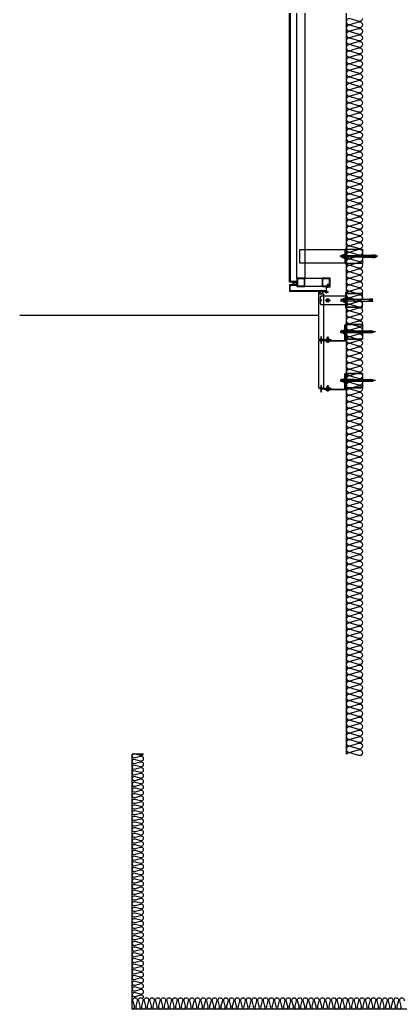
# Model space of a CAD drawing. Header units: millimetres. Extents: x -1320 to 172218, y -4077 to 50350.
# Drawn here: x 158686 to 161032, y -3820 to 2271 of the extents above; entities that cross this region are included whole.
import ezdxf

# ---------------------------------------------------------------- set-up
doc = ezdxf.new("R2010")
doc.units = ezdxf.units.MM
doc.header["$LTSCALE"] = 60
for name, pattern in [('ACAD_ISO05W100', [33, 24, -3, 0, -3, 0, -3]), ('CENTER', [50.8, 31.75, -6.35, 6.35, -6.35]), ('HIDDEN2', [1, 0.5, -0.5])]:
    doc.linetypes.add(name, pattern=pattern)
for name, color, linetype in [('0-Sheet', 7, 'Continuous'), ('4-Pipe', 4, 'Continuous'), ('[0]치수선', 3, 'Continuous'), ('A-ETC-8', 8, 'Continuous'), ('A-FIN', 6, 'Continuous'), ('A-FIN(EX)', 6, 'Continuous'), ('A-INS', 251, 'Continuous'), ('A-SITE', 3, 'ACAD_ISO05W100'), ('ANG', 8, 'Continuous'), ('cen', 1, 'Continuous'), ('EXTRUSION', 7, 'Continuous'), ('INSUL', 8, 'Continuous'), ('ISL', 251, 'Continuous'), ('S-TEEL', 4, 'Continuous'), ('SCREW', 1, 'Continuous'), ('SEALANT', 252, 'Continuous')]:
    doc.layers.add(name, color=color, linetype=linetype)

# ---------------------------------------------------------------- blocks, each defined once
blk = doc.blocks.new('A$C632c858f')
at = {"layer": 'A-ETC-8'}
blk.add_arc((-2.8, 0), 24, 341.82483, 18.17517, dxfattribs=at)
blk.add_ellipse((34, 0), major_axis=(7.59, 0), ratio=0.987937, dxfattribs=at)
blk = doc.blocks.new('A$Cae507117')
at = {"layer": 'A-ETC-8'}
for points in [[(-50, 0), (-50, -50), (0, -50), (0, 0)], [(-46.8, -3.2), (-46.8, -46.8), (-3.2, -46.8), (-3.2, -3.2)]]:
    blk.add_lwpolyline(points, close=True, dxfattribs=at)
blk = doc.blocks.new('너트 M12')
for p, q in [((-9, 0), (9, 0)), ((-9.5, -9), (-9.5, -0.5)), ((9, -9.5), (-9, -9.5)), ((0, -8.3), (0, -1.2)), ((9.5, -0.5), (9.5, -9))]:
    blk.add_line(p, q)
for centre, start, end in [((-9, -0.5), 90, 180), ((-9, -9), 180, 270), ((9, -0.5), 0, 90), ((9, -9), 270, 0)]:
    blk.add_arc(centre, 0.5, start, end)
at = {"extrusion": (0, 0, -1)}
for centre, major_axis, ratio, start_param, end_param in [((-4.8, -0.9), (-4.75, 0.31), 0.185359, -0.024388, 3.141593), ((4.8, -0.9), (4.75, 0.31), 0.185108, 3.141593, 6.30754), ((-4.8, -8.6), (4.75, 0.31), 0.187111, 0, 3.166211), ((4.8, -8.6), (-4.75, 0.31), 0.185991, 3.117121, 6.283185)]:
    blk.add_ellipse(centre, major_axis=major_axis, ratio=ratio, start_param=start_param, end_param=end_param, dxfattribs=at)
blk = doc.blocks.new('A$C5ebcaad0')
at = {"layer": 'A-ETC-8'}
for p, q in [((-449, -225), (-214, -225)), ((-439, -220.5), (-439, -229.5)), ((-437, -219), (-437.5, -219)), ((-437.5, -231), (-437, -231)), ((-426, -220.5), (-437, -219)), ((-437, -231), (-426, -229.5)), ((-431.6, -219.7), (-431.6, -221.5)), ((-431.6, -228.5), (-431.6, -230.2)), ((-431.1, -222.3), (-429.3, -223.5)), ((-431.1, -227.7), (-429.3, -226.5)), ((-415.6, -218.7), (-430.6, -218.7)), ((-430.6, -231.2), (-415.6, -231.2)), ((-421.1, -224), (-427.7, -224)), ((-421.1, -226), (-427.7, -226)), ((-426, -220.5), (-412, -220.5)), ((-426, -229.5), (-412, -229.5)), ((-420.6, -223.5), (-420.6, -223)), ((-420.6, -227), (-420.6, -226.5)), ((-416.6, -227), (-416.6, -223)), ((-415.6, -218.7), (-412.6, -218.7)), ((-415.6, -231.2), (-412.6, -231.2)), ((-412.6, -218.7), (-412.6, -231.2)), ((-412, -231), (-412, -219)), ((-409, -219), (-412, -219)), ((-412, -231), (-409, -231)), ((-409, -231), (-409, -219)), ((-355, -219), (-409, -219)), ((-409, -231), (-355, -231)), ((-355, -219), (-245.5, -219)), ((-245.5, -231), (-355, -231)), ((-234.2, -229.5), (-224, -229.5)), ((-234, -219), (-225.5, -219)), ((-234, -220.5), (-224, -220.5)), ((-234, -231), (-225.5, -231)), ((-225.5, -231), (-225.5, -219)), ((-224, -220.5), (-225.5, -219)), ((-224, -229.5), (-225.5, -231)), ((-224, -229.5), (-224, -220.5))]:
    blk.add_line(p, q, dxfattribs=at)
for points in [[(-255, -180.5), (-255, -269.5), (-355, -269.5), (-355, -180.5)], [(33.5, -185), (-251.5, -185), (-251.5, -265), (33.5, -265)], [(-251.5, -265), (-245.5, -265), (-245.5, -185), (-251.5, -185)], [(-245.5, -210), (-245.5, -240), (-243.5, -240), (-243.5, -210)]]:
    blk.add_lwpolyline(points, close=True, dxfattribs=at)
blk.add_lwpolyline([(-251.5, -177.5), (-251.5, -272.5, -0.414214), (-252.5, -273.5), (-255, -273.5), (-255, -176.5), (-252.5, -176.5, -0.414214)], format="xyb", close=True, dxfattribs=at)
for centre, radius, start, end in [((-437.5, -220.5), 1.5, 90, 180), ((-437.5, -229.5), 1.5, 180, 270), ((-430.6, -219.7), 1, 90, 180), ((-430.6, -221.5), 1, 180, 236.30993), ((-430.6, -228.5), 1, 123.69007, 180), ((-430.6, -230.2), 1, 180, 270), ((-427.7, -221), 3, 236.30993, 270), ((-427.7, -229), 3, 90, 123.69007), ((-421.1, -223.5), 0.5, 270, 0), ((-421.1, -226.5), 0.5, 0, 90), ((-418.6, -223), 2, 90, 180), ((-418.6, -227), 2, 180, 270), ((-418.6, -223), 2, 0, 90), ((-418.6, -227), 2, 270, 0)]:
    blk.add_arc(centre, radius, start, end, dxfattribs=at)
at = {"layer": 'A-ETC-8', "xscale": -1, "rotation": 90}
blk.add_blockref('너트 M12', (-243.5, -225), dxfattribs=at)
blk = doc.blocks.new('A$C878c86f0')
at = {"layer": '[0]치수선', "ltscale": 0.5}
h = blk.add_hatch(color=8, dxfattribs=at)
h.dxf.hatch_style = 1
h.paths.add_polyline_path([(-140, 0.5), (-140, -1.5), (-137.5, -1.5, 0.414214), (-136.5, -0.5), (-136.5, 40), (-138, 40), (-138, 0.5)])
at = {"layer": 'S-TEEL'}
h = blk.add_hatch(dxfattribs=at)
h.set_pattern_fill('JIS_LC_20A', color=8, scale=1.5, angle=180)
h.set_pattern_definition([(225, (13215.134, 33281.177), (21.213203, -21.213203), []), (225, (13213.634, 33281.177), (21.213203, -21.213203), [])])
h.paths.add_polyline_path([(-131.5, -10.5, -0.414214), (-136.5, -5.5), (-136.5, 89.5), (-131.5, 89.5), (-131.5, -5.5), (-6.5, -5.5), (-6.5, -10.5)])
at = {"color": 9, "linetype": 'Continuous', "lineweight": 25}
for p, q in [((-240, 91.5, 0), (-140, 91.5)), ((-240, 91.5, 0), (-240, 53, 0)), ((-240, 89.5, 0), (-140, 89.5)), ((-137.5, 95.5), (-140, 95.5)), ((-140, 95.5), (-140, 89.5)), ((-140, 93.5), (-138, 93.5)), ((-138, 93.5), (-138, 54)), ((-136.5, 94.5), (-136.5, 54)), ((-240, 60.2, 0), (-237, 60.2, 0)), ((-240, 41, 0), (-240, 2.5, 0)), ((-140, 4.5), (-240, 4.5, 0)), ((-140, 2.5), (-240, 2.5, 0)), ((-237, 53, 0), (-237, 60.2, 0)), ((-142, 54), (-136.5, 54)), ((-136.5, 40), (-142, 40)), ((-140, 4.5), (-140, -1.5)), ((-138, 0.5), (-140, 0.5)), ((-138, 0.5), (-138, 40)), ((-136.5, 40), (-136.5, -0.5)), ((-140, -1.5), (-137.5, -1.5))]:
    blk.add_line(p, q, dxfattribs=at)
at = {"color": 9, "ltscale": 0.5}
for p, q in [((-142, 89.5), (-142, 54)), ((-129.5, 61.3), (-131.5, 61.3)), ((-131.5, 61.3), (-131.5, 32.8)), ((-129.5, 32.8), (-129.5, 61.3)), ((-188.8, 53), (-131.5, 53)), ((-188.8, 53), (-187.3, 51.5)), ((-188.8, 41), (-188.8, 53)), ((-188.8, 51.5), (-131.5, 51.5)), ((-188.8, 42.5), (-131.5, 42.5)), ((-188.8, 41), (-187.3, 42.5)), ((-188.8, 41), (-131.5, 41)), ((-187.3, 42.5), (-187.3, 51.5)), ((-142, 40), (-142, 4.5)), ((-131.5, 32.8), (-129.5, 32.8)), ((-129.5, 56), (-129.5, 38)), ((-129.5, 53), (-129.5, 53)), ((-129.5, 51.5), (-129.4, 51.5)), ((-129.5, 42.5), (-129.4, 42.5)), ((-129.5, 41), (-129.5, 41)), ((-120.5, 56.5), (-129, 56.5)), ((-129, 37.5), (-120.5, 37.5)), ((-128.3, 47), (-121.2, 47)), ((-120.1, 51.5), (-106, 51.5)), ((-120.1, 42.5), (-106, 42.5)), ((-120, 38), (-120, 56)), ((-120, 53), (-107.5, 53)), ((-120, 41), (-107.5, 41)), ((-107.5, 41), (-107.5, 53)), ((-106, 51.5), (-107.5, 53)), ((-106, 42.5), (-107.5, 41)), ((-106, 42.5), (-106, 51.5))]:
    blk.add_line(p, q, dxfattribs=at)
at = {"color": 9}
for p, q in [((-302.6, 52, 0), (-302.6, 50.3, 0)), ((-302.6, 43.2, 0), (-302.6, 41.5, 0)), ((-302.6, 41.7, 0), (-297, 42.5, 0)), ((-297, 51.5, 0), (-302.5, 52.3, 0)), ((-302.1, 49.5, 0), (-300.3, 48.3, 0)), ((-302.1, 44, 0), (-300.3, 45.2, 0)), ((-286.6, 53, 0), (-301.6, 53, 0)), ((-301.6, 40.5, 0), (-286.6, 40.5, 0)), ((-292.1, 47.7, 0), (-298.7, 47.7, 0)), ((-292.1, 45.7, 0), (-298.7, 45.7, 0)), ((-297, 51.5, 0), (-283, 51.5, 0)), ((-297, 42.5, 0), (-283, 42.5, 0)), ((-291.6, 48.2, 0), (-291.6, 48.7, 0)), ((-291.6, 44.7, 0), (-291.6, 45.2, 0)), ((-289.6, 50.7, 0), (-289.6, 50.7, 0)), ((-289.6, 42.7, 0), (-289.6, 42.7, 0)), ((-287.6, 44.7, 0), (-287.6, 48.7, 0)), ((-286.6, 53, 0), (-283.6, 53, 0)), ((-286.6, 40.5, 0), (-283.6, 40.5, 0)), ((-283.6, 53, 0), (-283.6, 40.5, 0)), ((-283, 41, 0), (-283, 53, 0)), ((-280, 53, 0), (-283, 53, 0)), ((-283, 41, 0), (-280, 41, 0)), ((-280, 41, 0), (-280, 53, 0)), ((-188.8, 53), (-280, 53, 0)), ((-280, 41, 0), (-188.8, 41))]:
    blk.add_line(p, q, dxfattribs=at)
at = {"color": 9, "linetype": 'Continuous', "lineweight": 25}
for centre, start, end in [((-137.5, 94.5), 0, 90), ((-137.5, -0.5), 270, 0)]:
    blk.add_arc(centre, 1, start, end, dxfattribs=at)
at = {"color": 9}
for centre, radius, start, end in [((-301.6, 52, 0), 1, 90, 180), ((-301.6, 50.3, 0), 1, 180, 236.30993), ((-301.6, 43.2, 0), 1, 123.69007, 180), ((-301.6, 41.5, 0), 1, 180, 270), ((-298.7, 50.7, 0), 3, 236.30993, 270), ((-298.7, 42.7, 0), 3, 90, 123.69007), ((-292.1, 48.2, 0), 0.5, 270, 0), ((-292.1, 45.2, 0), 0.5, 0, 90), ((-289.6, 48.7, 0), 2, 90, 180), ((-289.6, 44.7, 0), 2, 180, 270), ((-289.6, 48.7, 0), 2, 0, 90), ((-289.6, 44.7, 0), 2, 270, 0)]:
    blk.add_arc(centre, radius, start, end, dxfattribs=at)
at = {"color": 9, "ltscale": 0.5}
for centre, start, end in [((-129, 56), 90, 180), ((-129, 38), 180, 270), ((-120.5, 56), 0, 90), ((-120.5, 38), 270, 0)]:
    blk.add_arc(centre, 0.5, start, end, dxfattribs=at)
for centre, major_axis, ratio, start_param, end_param in [((-128.6, 42.2), (0.31, 4.75), 0.187111, 0, 3.166211), ((-128.6, 51.7), (0.31, -4.75), 0.185991, 3.117121, 6.283185), ((-120.9, 51.7), (0.31, 4.75), 0.185108, 3.141593, 6.30754), ((-120.9, 42.2), (0.31, -4.75), 0.185359, -0.024388, 3.141593)]:
    blk.add_ellipse(centre, major_axis=major_axis, ratio=ratio, start_param=start_param, end_param=end_param, dxfattribs=at)
at = {"layer": '[0]치수선', "color": 8, "linetype": 'CENTER', "ltscale": 0.2}
for p, q in [((-320, 47, 0), (-101, 47)), ((-136.5, 54), (-136.5, 40))]:
    blk.add_line(p, q, dxfattribs=at)
at = {"layer": 'ANG'}
for p, q in [((-15.6, 1.5), (-35.4, 1.5)), ((-35.4, 1.5), (-35.4, -0.5)), ((-29.5, 5.5), (-30.5, 6.4)), ((-30.5, 6.4), (-28.5, 6.4)), ((-29.5, 11.4), (-28.5, 12.4)), ((-21.5, 11.4), (-29.5, 11.4)), ((-29.5, 6.4), (-29.5, 11.4)), ((-21.5, 10.4), (-29.5, 10.4)), ((-21.5, 9.4), (-29.5, 9.4)), ((-21.5, 8.4), (-29.5, 8.4)), ((-21.5, 7.4), (-29.5, 7.4)), ((-28.5, 6.4), (-29.5, 5.5)), ((-29.5, 1.5), (-29.5, 5.5)), ((-28.5, 12.4), (-22.5, 12.4)), ((-28.5, 6.4), (-22.5, 6.4)), ((-22.5, 12.4), (-21.5, 11.4)), ((-20.5, 6.4), (-22.5, 6.4)), ((-22.5, 6.4), (-21.5, 5.5)), ((-21.5, 11.4), (-21.5, 6.4)), ((-15.6, -0.5), (-15.6, 1.5)), ((-35.3, -12.5), (-35.3, -10.5)), ((-15.4, -12.5), (-35.3, -12.5)), ((-15.4, -10.5), (-15.4, -12.5))]:
    blk.add_line(p, q, dxfattribs=at)
at = {"layer": 'ANG', "extrusion": (0, 0, -1)}
for p, q in [((-32.4, 6.4), (-32.9, 5.9)), ((-32.9, 5.9), (-32.9, 2)), ((-32.9, 2), (-32.4, 1.5)), ((-30.5, 6.4), (-32.4, 6.4)), ((-21.5, 5.5), (-20.5, 6.4)), ((-21.5, 1.5), (-21.5, 5.5)), ((-20.5, 6.4), (-18.6, 6.4)), ((-18.6, 6.4), (-18.1, 5.9)), ((-18.1, 2), (-18.6, 1.5)), ((-18.1, 5.9), (-18.1, 2))]:
    blk.add_line(p, q, dxfattribs=at)
for points in [[(-13.5, -0.5), (-13.5, 17), (-16.5, 17), (-16.5, -0.5)], [(-16.5, -5.5), (-16.5, -23), (-13.5, -23), (-13.5, -5.5)]]:
    blk.add_lwpolyline(points, dxfattribs=at)
at = {"layer": 'ANG'}
blk.add_lwpolyline([(-43.5, -5.5), (21.5, -5.5), (21.5, -0.5), (-43.5, -0.5)], close=True, dxfattribs=at)
blk.add_arc((-25.3, -9.5), 8.08, 202.39111, 337.60889, dxfattribs=at)
at = {"layer": 'cen'}
blk.add_line((-25.5, 17.8), (-25.5, -21.2), dxfattribs=at)
at = {"layer": 'S-TEEL'}
blk.add_lwpolyline([(-131.5, -10.5), (-6.5, -10.5), (-6.5, -5.5), (-131.5, -5.5), (-131.5, 89.5), (-136.5, 89.5), (-136.5, -5.5, 0.414214)], format="xyb", close=True, dxfattribs=at)
blk = doc.blocks.new('A$C141843b3')
at = {"color": 9}
for p, q in [((-302.6, -46.2), (-302.6, -44.5)), ((-302.6, -44.7), (-297, -45.5)), ((-302.6, -55), (-302.6, -53.3)), ((-297, -54.5), (-302.5, -55.3)), ((-302.1, -47), (-300.3, -48.2)), ((-302.1, -52.5), (-300.3, -51.3)), ((-301.6, -43.5), (-286.6, -43.5)), ((-286.6, -56), (-301.6, -56)), ((-292.1, -48.8), (-298.7, -48.8)), ((-292.1, -50.8), (-298.7, -50.8)), ((-297, -45.5), (-283, -45.5)), ((-297, -54.5), (-283, -54.5)), ((-291.6, -47.8), (-291.6, -48.3)), ((-291.6, -51.2), (-291.6, -51.8)), ((-289.6, -45.8), (-289.6, -45.8)), ((-289.6, -53.8), (-289.6, -53.8)), ((-287.6, -47.8), (-287.6, -51.8)), ((-286.6, -43.5), (-283.6, -43.5)), ((-286.6, -56), (-283.6, -56)), ((-283.6, -56), (-283.6, -43.5)), ((-283, -44), (-283, -56)), ((-283, -44), (-280, -44)), ((-280, -56), (-283, -56)), ((-280, -44), (-280, -56)), ((-280, -44), (-188.8, -44, 0)), ((-188.8, -56, 0), (-280, -56))]:
    blk.add_line(p, q, dxfattribs=at)
at = {"color": 9, "linetype": 'Continuous', "lineweight": 25}
for p, q in [((-140, -5.5, 0), (-240, -5.5)), ((-240, -44), (-240, -5.5)), ((-140, -7.5, 0), (-240, -7.5)), ((-240, -94.5), (-240, -56)), ((-237, -56), (-237, -63.2)), ((-136.5, -43, 0), (-142, -43, 0)), ((-142, -57, 0), (-136.5, -57, 0)), ((-140, -1.5, 0), (-137.5, -1.5, 0)), ((-140, -7.5, 0), (-140, -1.5, 0)), ((-138, -3.5, 0), (-140, -3.5, 0)), ((-138, -3.5, 0), (-138, -43, 0)), ((-138, -96.5, 0), (-138, -57, 0)), ((-136.5, -43, 0), (-136.5, -2.5, 0)), ((-136.5, -97.5, 0), (-136.5, -57, 0)), ((-240, -63.2), (-237, -63.2)), ((-240, -92.5), (-140, -92.5, 0)), ((-240, -94.5), (-140, -94.5, 0)), ((-140, -98.5, 0), (-140, -92.5, 0)), ((-140, -96.5, 0), (-138, -96.5, 0)), ((-137.5, -98.5, 0), (-140, -98.5, 0))]:
    blk.add_line(p, q, dxfattribs=at)
at = {"color": 9, "ltscale": 0.5}
for p, q in [((-188.8, -44, 0), (-131.5, -44, 0)), ((-188.8, -44, 0), (-187.3, -45.5, 0)), ((-188.8, -44, 0), (-188.8, -56, 0)), ((-188.8, -45.5, 0), (-131.5, -45.5, 0)), ((-188.8, -54.5, 0), (-131.5, -54.5, 0)), ((-188.8, -56, 0), (-187.3, -54.5, 0)), ((-188.8, -56, 0), (-131.5, -56, 0)), ((-187.3, -45.5, 0), (-187.3, -54.5, 0)), ((-142, -43, 0), (-142, -7.5, 0)), ((-142, -92.5, 0), (-142, -57, 0)), ((-131.5, -64.3, 0), (-131.5, -35.8, 0)), ((-131.5, -35.8, 0), (-129.5, -35.8, 0)), ((-129.5, -35.8, 0), (-129.5, -64.3, 0)), ((-129.5, -59, 0), (-129.5, -41, 0)), ((-129.5, -44, 0), (-129.5, -44, 0)), ((-129.5, -45.5, 0), (-129.4, -45.5, 0)), ((-129.5, -54.5, 0), (-129.4, -54.5, 0)), ((-129.5, -56, 0), (-129.5, -56, 0)), ((-129, -40.5, 0), (-120.5, -40.5, 0)), ((-120.5, -59.5, 0), (-129, -59.5, 0)), ((-128.3, -50, 0), (-121.2, -50, 0)), ((-120.1, -45.5, 0), (-106, -45.5, 0)), ((-120.1, -54.5, 0), (-106, -54.5, 0)), ((-120, -41, 0), (-120, -59, 0)), ((-120, -44, 0), (-107.5, -44, 0)), ((-120, -56, 0), (-107.5, -56, 0)), ((-107.5, -44, 0), (-107.5, -56, 0)), ((-106, -45.5, 0), (-107.5, -44, 0)), ((-106, -54.5, 0), (-107.5, -56, 0)), ((-106, -45.5, 0), (-106, -54.5, 0)), ((-129.5, -64.3, 0), (-131.5, -64.3, 0))]:
    blk.add_line(p, q, dxfattribs=at)
at = {"color": 9}
for centre, radius, start, end in [((-301.6, -44.5), 1, 90, 180), ((-301.6, -46.2), 1, 180, 236.30993), ((-301.6, -53.3), 1, 123.69007, 180), ((-301.6, -55), 1, 180, 270), ((-298.7, -45.8), 3, 236.30993, 270), ((-298.7, -53.8), 3, 90, 123.69007), ((-292.1, -48.3), 0.5, 270, 0), ((-292.1, -51.2), 0.5, 0, 90), ((-289.6, -47.8), 2, 90, 180), ((-289.6, -51.8), 2, 180, 270), ((-289.6, -47.8), 2, 0, 90), ((-289.6, -51.8), 2, 270, 0)]:
    blk.add_arc(centre, radius, start, end, dxfattribs=at)
at = {"color": 9, "linetype": 'Continuous', "lineweight": 25}
for centre, start, end in [((-137.5, -2.5, 0), 0, 90), ((-137.5, -97.5, 0), 270, 0)]:
    blk.add_arc(centre, 1, start, end, dxfattribs=at)
at = {"color": 9, "ltscale": 0.5}
for centre, start, end in [((-129, -41, 0), 90, 180), ((-129, -59, 0), 180, 270), ((-120.5, -41, 0), 0, 90), ((-120.5, -59, 0), 270, 0)]:
    blk.add_arc(centre, 0.5, start, end, dxfattribs=at)
at = {"color": 9, "ltscale": 0.5, "extrusion": (0, 0, -1)}
for centre, major_axis, ratio, start_param, end_param in [((-128.6, -45.2, 0), (0.31, -4.75), 0.187111, 0, 3.166211), ((-128.6, -54.7, 0), (0.31, 4.75), 0.185991, 3.117121, 6.283185), ((-120.9, -45.2, 0), (0.31, 4.75), 0.185359, -0.024388, 3.141593), ((-120.9, -54.7, 0), (0.31, -4.75), 0.185108, 3.141593, 6.30754)]:
    blk.add_ellipse(centre, major_axis=major_axis, ratio=ratio, start_param=start_param, end_param=end_param, dxfattribs=at)
at = {"layer": 'ANG'}
for p, q in [((-29.3, -43.5, 0), (-33, -50, 0)), ((-33, -50, 0), (-29.3, -56.5, 0)), ((-21.7, -43.5, 0), (-29.3, -43.5, 0)), ((-29.3, -56.5, 0), (-21.7, -56.5, 0)), ((-18, -50, 0), (-21.7, -43.5, 0)), ((-21.7, -56.5, 0), (-18, -50, 0))]:
    blk.add_line(p, q, dxfattribs=at)
at = {"layer": 'ANG', "elevation": 0}
blk.add_lwpolyline([(-142.5, -25), (16.5, -25), (21.5, -30), (21.5, -70), (16.5, -75), (-142.5, -75), (-142.5, -25)], dxfattribs=at)
for points in [[(-142.5, -25), (-142.5, -75), (-137.5, -75), (-137.5, -25)], [(-25.5, -50), (-25.5, -50), (-25.5, -50), (-25.5, -50), (-25.5, -50), (-25.5, -50)]]:
    blk.add_lwpolyline(points, close=True, dxfattribs=at)
at = {"layer": 'ANG'}
for centre, radius in [((-25.5, -50, 0), 10), ((-25.5, -50, 0), 7.5), ((-25.5, -50, 0), 4), ((14, -50, 0), 2)]:
    blk.add_circle(centre, radius, dxfattribs=at)
for centre, start, end in [((-34.9, -50, 0), 86.44675, 273.55325), ((-16.1, -50, 0), 266.44675, 93.55325)]:
    blk.add_arc(centre, 4, start, end, dxfattribs=at)
blk = doc.blocks.new('PH-4-16')
at = {"layer": 'SCREW'}
for p, q in [((-1.5, 0), (-1.5, -1)), ((1.5, 0), (1.5, -1.6)), ((0.1, -0.9), (-2, -1.2)), ((-2, -1.2), (-1.5, -1)), ((0.1, -1), (-2, -1.3)), ((-2, -1.3), (-1.5, -1.5)), ((2, -1.8), (-2, -2.4)), ((-2, -2.4), (-1.5, -2.2)), ((-2, -2.5), (-1.5, -2.7)), ((2, -3), (-2, -3.7)), ((-2, -3.6), (-1.5, -3.5)), ((-2, -3.8), (-1.5, -4)), ((2, -4.3), (-2, -4.9)), ((-2, -4.9), (-1.5, -4.7)), ((-2, -5), (-1.5, -5.2)), ((2, -5.5), (-2, -6.2)), ((-2, -6.1), (-1.5, -5.9)), ((-2, -6.2), (-1.5, -6.4)), ((2, -6.7), (-2, -7.4)), ((-2, -7.4), (-1.5, -7.2)), ((-2, -7.5), (-1.5, -7.7)), ((2, -8), (-2, -8.6)), ((-2, -8.6), (-1.5, -8.4)), ((-2, -8.7), (-1.5, -8.9)), ((2, -9.2), (-2, -9.9)), ((-2, -9.9), (-1.5, -9.7)), ((-2, -10), (-1.5, -10.2)), ((2, -10.5), (-2, -11.1)), ((-2, -11.1), (-1.5, -10.9)), ((-2, -11.2), (-1.5, -11.4)), ((2, -1.9), (-2, -2.5)), ((2, -3.1), (-2, -3.8)), ((2, -4.4), (-2, -5)), ((2, -5.6), (-2, -6.3)), ((2, -6.9), (-2, -7.5)), ((2, -8.1), (-2, -8.7)), ((2, -9.3), (-2, -10)), ((2, -10.6), (-2, -11.2)), ((0.1, -0.9), (-1.5, -1)), ((0.1, -1), (-1.5, -1.5)), ((-1.5, -1.5), (-1.5, -2.2)), ((1.5, -1.6), (-1.5, -2.2)), ((1.5, -2.1), (-1.5, -2.7)), ((-1.5, -2.7), (-1.5, -3.5)), ((1.5, -2.8), (-1.5, -3.5)), ((1.5, -3.3), (-1.5, -4)), ((1.5, -4.1), (-1.5, -4.7)), ((1.5, -4.6), (-1.5, -5.2)), ((-1.5, -5.2), (-1.5, -5.9)), ((1.5, -5.3), (-1.5, -5.9)), ((1.5, -5.8), (-1.5, -6.4)), ((-1.5, -6.4), (-1.5, -7.2)), ((1.5, -6.5), (-1.5, -7.2)), ((1.5, -7.1), (-1.5, -7.7)), ((-1.5, -7.7), (-1.5, -8.4)), ((1.5, -7.8), (-1.5, -8.4)), ((1.5, -8.3), (-1.5, -8.9)), ((-1.5, -8.9), (-1.5, -9.7)), ((1.5, -9), (-1.5, -9.7)), ((1.5, -9.5), (-1.5, -10.2)), ((-1.5, -10.2), (-1.5, -10.9)), ((1.5, -10.3), (-1.5, -10.9)), ((1.5, -10.8), (-1.5, -11.4)), ((-1.5, -11.4), (-1.5, -14.5)), ((-1.5, -14.5), (-1.1, -14.5)), ((0, -16), (-1.5, -14.5)), ((-1.1, -12.6), (-1.1, -14.5)), ((-1.1, -14.5), (0, -16)), ((0, -16), (1.5, -14.5)), ((1.5, -14.5), (0.4, -12.2)), ((1.5, -1.6), (2, -1.8)), ((2, -1.9), (1.5, -2.1)), ((1.5, -2.1), (1.5, -2.8)), ((2, -3), (1.5, -2.8)), ((2, -3.1), (1.5, -3.3)), ((1.5, -3.3), (1.5, -4.1)), ((2, -4.3), (1.5, -4.1)), ((2, -4.4), (1.5, -4.6)), ((1.5, -4.6), (1.5, -5.3)), ((2, -5.5), (1.5, -5.3)), ((2, -5.6), (1.5, -5.8)), ((1.5, -5.8), (1.5, -6.5)), ((2, -6.7), (1.5, -6.5)), ((2, -6.9), (1.5, -7.1)), ((1.5, -7.1), (1.5, -7.8)), ((2, -8), (1.5, -7.8)), ((2, -8.1), (1.5, -8.3)), ((1.5, -8.3), (1.5, -9)), ((2, -9.2), (1.5, -9)), ((2, -9.3), (1.5, -9.5)), ((1.5, -9.5), (1.5, -10.3)), ((2, -10.5), (1.5, -10.3)), ((2, -10.6), (1.5, -10.8)), ((1.5, -10.8), (1.5, -14.5))]:
    blk.add_line(p, q, dxfattribs=at)
at = {"layer": 'SCREW', "color": 1, "linetype": 'CENTER'}
blk.add_line((0, 4), (0, -17.7), dxfattribs=at)
at = {"layer": 'SCREW', "linetype": 'HIDDEN2'}
blk.add_line((-1.5, -4), (-1.5, -4.7), dxfattribs=at)
at = {"layer": 'SCREW'}
blk.add_lwpolyline([(3.5, 1), (3.5, 0), (-3.5, 0), (-3.5, 1, -0.336479), (-2.5, 2.2, -0.138717), (2.5, 2.2, -0.336479)], format="xyb", close=True, dxfattribs=at)
blk.add_lwpolyline([(-2.5, 2.2), (-2.3, 2), (-2.1, 1.9), (-1.8, 1.9), (-1.5, 2), (-1.3, 2), (-1, 2.1), (-0.8, 2.1), (-0.7, 2.1), (-0.6, 2.1), (-0.5, 2), (-0.5, 1.8), (-0.5, 1.6), (-0.5, 1.4), (-0.5, 1.2), (-0.5, 1), (-0.5, 0.8), (-0.4, 0.7), (-0.3, 0.6), (-0.1, 0.6), (0, 0.5), (0.1, 0.6), (0.3, 0.6), (0.4, 0.7), (0.5, 0.8), (0.5, 1), (0.5, 1.2), (0.5, 1.4), (0.5, 1.6), (0.5, 1.8), (0.5, 2), (0.6, 2.1), (0.7, 2.1), (0.8, 2.1), (1, 2.1), (1.3, 2), (1.5, 2), (1.8, 1.9), (2.1, 1.9), (2.3, 2), (2.5, 2.2)], dxfattribs=at)
for centre, radius, start, end in [((-1.9, -1.2), 0.0931, 139.86612, 209.92465), ((-1.9, -2.5), 0.0931, 139.86612, 209.92465), ((-1.9, -3.7), 0.0931, 139.86612, 209.92465), ((-1.9, -4.9), 0.0931, 139.86612, 209.92465), ((-1.9, -6.2), 0.0931, 139.86612, 209.92465), ((-1.9, -7.4), 0.0931, 139.86612, 209.92465), ((-1.9, -8.7), 0.0931, 139.86612, 209.92465), ((-1.9, -9.9), 0.0931, 139.86612, 209.92465), ((-1.9, -11.2), 0.0931, 139.86612, 209.92465), ((-0.3, -12.6), 0.815, 27.36497, 180), ((0, -0.9), 0.0605, 310.72712, 69.31493), ((1.9, -1.8), 0.0931, 319.86612, 29.92465), ((1.9, -3.1), 0.0931, 319.86612, 29.92465), ((1.9, -4.3), 0.0931, 319.86612, 29.92465), ((1.9, -5.6), 0.0931, 319.86612, 29.92465), ((1.9, -6.8), 0.0931, 319.86612, 29.92465), ((1.9, -8), 0.0931, 319.86612, 29.92465), ((1.9, -9.3), 0.0931, 319.86612, 29.92465), ((1.9, -10.5), 0.0931, 319.86612, 29.92465)]:
    blk.add_arc(centre, radius, start, end, dxfattribs=at)

msp = doc.modelspace()

# ---------------------------------------------------------------- linework, layer by layer
at = {"layer": '0-Sheet', "elevation": 0}
msp.add_lwpolyline([(160572, 603), (160353, 603), (160353, 637), (160395, 637), (160395, 647), (160392, 647), (160392, 647), (160392, 640), (160350, 640), (160350, 600), (160572, 600)], dxfattribs=at)
msp.add_lwpolyline([(160572, 603, -0.414214), (160575, 600), (160575, 591), (160572, 591), (160572, 600)], format="xyb", dxfattribs=at)
at = {"layer": '4-Pipe', "elevation": 0}
msp.add_lwpolyline([(160575, 630), (160575, 590), (160578, 590), (160578, 627), (160600, 627), (160600, 630)], close=True, dxfattribs=at)
at = {"layer": 'A-ETC-8'}
for p, q in [((160395, 680), (160395, 47070, 0)), ((160445, 47070, 0), (160445, 680)), ((160445, 680), (160550, 680)), ((160550, 630), (160445, 630))]:
    msp.add_line(p, q, dxfattribs=at)
at = {"layer": 'A-ETC-8', "elevation": 0}
msp.add_lwpolyline([(160358, 659), (160393, 659), (160393, 648), (160395, 648), (160395, 661), (160359.7, 661, 0.226541), (160356, 664.7), (160356, 679.4), (160354, 679.4), (160354, 663, -0.414214)], format="xyb", close=True, dxfattribs=at)
at = {"layer": 'A-FIN', "elevation": 0}
msp.add_lwpolyline([(160391, 659), (160391, 655), (160350, 655), (160350, 3392.5), (160391, 3392.5), (160391, 3388.5), (160354, 3388.5), (160354, 659), (160391, 659)], close=True, dxfattribs=at)
at = {"layer": 'A-FIN(EX)', "elevation": 0}
for points in [[(160560, 585), (160560, 303), (160530, 303), (160530, 585)], [(160560, 297), (160560, 3), (160530, 3), (160530, 297)]]:
    msp.add_lwpolyline(points, close=True, dxfattribs=at)
at = {"layer": 'A-INS'}
msp.add_line((168070.2, -3820), (159380.2, -3820), dxfattribs=at)
at = {"layer": 'A-SITE', "linetype": 'Continuous'}
msp.add_line((160530, 450), (158686.4, 450), dxfattribs=at)
at = {"layer": 'INSUL'}
for p, q in [((160700, 47000), (160700, -2250)), ((159450, -2250), (159380, -2250)), ((159380.2, -3820), (159380.2, -2250))]:
    msp.add_line(p, q, dxfattribs=at)
at = {"layer": 'ISL', "elevation": 0}
for points in [[(160800, 2280, -0.509267), (160775.8, 2262.3), (160724.2, 2277.6, 1.372593), (160724.2, 2242.3), (160775.8, 2257.6, -0.509267), (160800, 2240, -0.509267), (160775.8, 2222.3), (160724.2, 2237.6, 1.372593), (160724.2, 2202.3), (160775.8, 2217.6, -0.509267), (160800, 2200, -0.509267), (160775.8, 2182.3), (160724.2, 2197.6, 1.372593), (160724.2, 2162.3), (160775.8, 2177.6, -0.509267), (160800, 2160, -0.509267), (160775.8, 2142.3), (160724.2, 2157.6, 1.372593), (160724.2, 2122.3), (160775.8, 2137.6, -0.509267), (160800, 2120, -0.509267), (160775.8, 2102.3), (160724.2, 2117.6, 1.372593), (160724.2, 2082.3), (160775.8, 2097.6, -0.509267), (160800, 2080, -0.509267), (160775.8, 2062.3), (160724.2, 2077.6, 1.372593), (160724.2, 2042.3), (160775.8, 2057.6, -0.509267), (160800, 2040, -0.509267), (160775.8, 2022.3), (160724.2, 2037.6, 1.372593), (160724.2, 2002.3), (160775.8, 2017.6, -0.509267), (160800, 2000, -0.509267), (160775.8, 1982.3), (160724.2, 1997.6, 1.372593), (160724.2, 1962.3), (160775.8, 1977.6, -0.509267), (160800, 1960, -0.509267), (160775.8, 1942.3), (160724.2, 1957.6, 1.372593), (160724.2, 1922.3), (160775.8, 1937.6, -0.509267), (160800, 1920, -0.509267), (160775.8, 1902.3), (160724.2, 1917.6, 1.372593), (160724.2, 1882.3), (160775.8, 1897.6, -0.509267), (160800, 1880, -0.509267), (160775.8, 1862.3), (160724.2, 1877.6, 1.372593), (160724.2, 1842.3), (160775.8, 1857.6, -0.509267), (160800, 1840, -0.509267), (160775.8, 1822.3), (160724.2, 1837.6, 1.372593), (160724.2, 1802.3), (160775.8, 1817.6, -0.509267), (160800, 1800, -0.509267), (160775.8, 1782.3), (160724.2, 1797.6, 1.372593), (160724.2, 1762.3), (160775.8, 1777.6, -0.509267), (160800, 1760, -0.509267), (160775.8, 1742.3), (160724.2, 1757.6, 1.372593), (160724.2, 1722.3), (160775.8, 1737.6, -0.509267), (160800, 1720, -0.509267), (160775.8, 1702.3), (160724.2, 1717.6, 1.372593), (160724.2, 1682.3), (160775.8, 1697.6, -0.509267), (160800, 1680, -0.509267), (160775.8, 1662.3), (160724.2, 1677.6, 1.372593), (160724.2, 1642.3), (160775.8, 1657.6, -0.509267), (160800, 1640, -0.509267), (160775.8, 1622.3), (160724.2, 1637.6, 1.372593), (160724.2, 1602.3), (160775.8, 1617.6, -0.509267), (160800, 1600, -0.509267), (160775.8, 1582.3), (160724.2, 1597.6, 1.372593), (160724.2, 1562.3), (160775.8, 1577.6, -0.509267), (160800, 1560, -0.509267), (160775.8, 1542.3), (160724.2, 1557.6, 1.372593), (160724.2, 1522.3), (160775.8, 1537.6, -0.509267), (160800, 1520, -0.509267), (160775.8, 1502.3), (160724.2, 1517.6, 1.372593), (160724.2, 1482.3), (160775.8, 1497.6, -0.509267), (160800, 1480, -0.509267), (160775.8, 1462.3), (160724.2, 1477.6, 1.372593), (160724.2, 1442.3), (160775.8, 1457.6, -0.509267), (160800, 1440, -0.509267), (160775.8, 1422.3), (160724.2, 1437.6, 1.372593), (160724.2, 1402.3), (160775.8, 1417.6, -0.509267), (160800, 1400, -0.509267), (160775.8, 1382.3), (160724.2, 1397.6, 1.372593), (160724.2, 1362.3), (160775.8, 1377.6, -0.509267), (160800, 1360, -0.509267), (160775.8, 1342.3), (160724.2, 1357.6, 1.372593), (160724.2, 1322.3), (160775.8, 1337.6, -0.509267), (160800, 1320, -0.509267), (160775.8, 1302.3), (160724.2, 1317.6, 1.372593), (160724.2, 1282.3), (160775.8, 1297.6, -0.509267), (160800, 1280, -0.509267), (160775.8, 1262.3), (160724.2, 1277.6, 1.372593), (160724.2, 1242.3), (160775.8, 1257.6, -0.509267), (160800, 1240, -0.509267), (160775.8, 1222.3), (160724.2, 1237.6, 1.372593), (160724.2, 1202.3), (160775.8, 1217.6, -0.509267), (160800, 1200, -0.509267), (160775.8, 1182.3), (160724.2, 1197.6, 1.372593), (160724.2, 1162.3), (160775.8, 1177.6, -0.509267), (160800, 1160, -0.509267), (160775.8, 1142.3), (160724.2, 1157.6, 1.372593), (160724.2, 1122.3), (160775.8, 1137.6, -0.509267), (160800, 1120, -0.509267), (160775.8, 1102.3), (160724.2, 1117.6, 1.372593), (160724.2, 1082.3), (160775.8, 1097.6, -0.509267), (160800, 1080, -0.509267), (160775.8, 1062.3), (160724.2, 1077.6, 1.372593), (160724.2, 1042.3), (160775.8, 1057.6, -0.509267), (160800, 1040, -0.509267), (160775.8, 1022.3), (160724.2, 1037.6, 1.372593), (160724.2, 1002.3), (160775.8, 1017.6, -0.509267), (160800, 1000, -0.509267), (160775.8, 982.3), (160724.2, 997.6, 1.372593), (160724.2, 962.3), (160775.8, 977.6, -0.509267), (160800, 960, -0.509267), (160775.8, 942.3), (160724.2, 957.6, 1.372593), (160724.2, 922.3), (160775.8, 937.6, -0.509267), (160800, 920, -0.509267), (160775.8, 902.3), (160724.2, 917.6, 1.372593), (160724.2, 882.3), (160775.8, 897.6, -0.509267), (160800, 880, -0.509267), (160775.8, 862.3), (160724.2, 877.6, 1.372593), (160724.2, 842.3), (160775.8, 857.6, -0.509267), (160800, 840, -0.509267), (160775.8, 822.3), (160724.2, 837.6, 1.372593), (160724.2, 802.3), (160775.8, 817.6, -0.509267), (160800, 800, -0.509267), (160775.8, 782.3), (160724.2, 797.6, 1.372593), (160724.2, 762.3), (160775.8, 777.6, -0.509267), (160800, 760, -0.509267), (160775.8, 742.3), (160724.2, 757.6, 1.372593), (160724.2, 722.3), (160775.8, 737.6, -0.509267), (160800, 720, -0.509267), (160775.8, 702.3), (160724.2, 717.6, 1.372593), (160724.2, 682.3), (160775.8, 697.6, -0.509267), (160800, 680, -0.509267), (160775.8, 662.3), (160724.2, 677.6, 1.372593), (160724.2, 642.3), (160775.8, 657.6, -0.509267), (160800, 640, -0.509267), (160775.8, 622.3), (160724.2, 637.6, 1.372593), (160724.2, 602.3), (160775.8, 617.6, -0.509267), (160800, 600, -0.509267), (160775.8, 582.3), (160724.2, 597.6, 1.372593), (160724.2, 562.3), (160775.8, 577.6, -0.509267), (160800, 560, -0.509267), (160775.8, 542.3), (160724.2, 557.6, 1.372593), (160724.2, 522.3), (160775.8, 537.6, -0.509267), (160800, 520, -0.509267), (160775.8, 502.3), (160724.2, 517.6, 1.372593), (160724.2, 482.3), (160775.8, 497.6, -0.509267), (160800, 480, -0.509267), (160775.8, 462.3), (160724.2, 477.6, 1.372593), (160724.2, 442.3), (160775.8, 457.6, -0.509267), (160800, 440, -0.509267), (160775.8, 422.3), (160724.2, 437.6, 1.372593), (160724.2, 402.3), (160775.8, 417.6, -0.509267), (160800, 400, -0.509267), (160775.8, 382.3), (160724.2, 397.6, 1.372593), (160724.2, 362.3), (160775.8, 377.6, -0.509267), (160800, 360, -0.509267), (160775.8, 342.3), (160724.2, 357.6, 1.372593), (160724.2, 322.3), (160775.8, 337.6, -0.509267), (160800, 320, -0.509267), (160775.8, 302.3), (160724.2, 317.6, 1.372593), (160724.2, 282.3), (160775.8, 297.6, -0.509267), (160800, 280, -0.509267), (160775.8, 262.3), (160724.2, 277.6, 1.372593), (160724.2, 242.3), (160775.8, 257.6, -0.509267), (160800, 240, -0.509267), (160775.8, 222.3), (160724.2, 237.6, 1.372593), (160724.2, 202.3), (160775.8, 217.6, -0.509267), (160800, 200, -0.509267), (160775.8, 182.3), (160724.2, 197.6, 1.372593), (160724.2, 162.3), (160775.8, 177.6, -0.509267), (160800, 160, -0.509267), (160775.8, 142.3), (160724.2, 157.6, 1.372593), (160724.2, 122.3), (160775.8, 137.6, -0.509267), (160800, 120, -0.509267), (160775.8, 102.3), (160724.2, 117.6, 1.372593), (160724.2, 82.3), (160775.8, 97.6, -0.509267), (160800, 80, -0.509267), (160775.8, 62.3), (160724.2, 77.6, 1.372593), (160724.2, 42.3), (160775.8, 57.6, -0.509267), (160800, 40, -0.509267), (160775.8, 22.3), (160724.2, 37.6, 1.372593), (160724.2, 2.3), (160775.8, 17.6, -0.509267), (160800, 0, -0.509267), (160775.8, -17.7), (160724.2, -2.4, 1.372593), (160724.2, -37.7), (160775.8, -22.4, -0.509267), (160800, -40, -0.509267), (160775.8, -57.7), (160724.2, -42.4, 1.372593), (160724.2, -77.7), (160775.8, -62.4, -0.509267), (160800, -80, -0.509267), (160775.8, -97.7), (160724.2, -82.4, 1.372593), (160724.2, -117.7), (160775.8, -102.4, -0.509267), (160800, -120, -0.509267), (160775.8, -137.7), (160724.2, -122.4, 1.372593), (160724.2, -157.7), (160775.8, -142.4, -0.509267), (160800, -160, -0.509267), (160775.8, -177.7), (160724.2, -162.4, 1.372593), (160724.2, -197.7), (160775.8, -182.4, -0.509267), (160800, -200, -0.509267), (160775.8, -217.7), (160724.2, -202.4, 1.372593), (160724.2, -237.7), (160775.8, -222.4, -0.509267), (160800, -240, -0.509267), (160775.8, -257.7), (160724.2, -242.4, 1.372593), (160724.2, -277.7), (160775.8, -262.4, -0.509267), (160800, -280, -0.509267), (160775.8, -297.7), (160724.2, -282.4, 1.372593), (160724.2, -317.7), (160775.8, -302.4, -0.509267), (160800, -320, -0.509267), (160775.8, -337.7), (160724.2, -322.4, 1.372593), (160724.2, -357.7), (160775.8, -342.4, -0.509267), (160800, -360, -0.509267), (160775.8, -377.7), (160724.2, -362.4, 1.372593), (160724.2, -397.7), (160775.8, -382.4, -0.509267), (160800, -400, -0.509267), (160775.8, -417.7), (160724.2, -402.4, 1.372593), (160724.2, -437.7), (160775.8, -422.4, -0.509267), (160800, -440, -0.509267), (160775.8, -457.7), (160724.2, -442.4, 1.372593), (160724.2, -477.7), (160775.8, -462.4, -0.509267), (160800, -480, -0.509267), (160775.8, -497.7), (160724.2, -482.4, 1.372593), (160724.2, -517.7), (160775.8, -502.4, -0.509267), (160800, -520, -0.509267), (160775.8, -537.7), (160724.2, -522.4, 1.372593), (160724.2, -557.7), (160775.8, -542.4, -0.509267), (160800, -560, -0.509267), (160775.8, -577.7), (160724.2, -562.4, 1.372593), (160724.2, -597.7), (160775.8, -582.4, -0.509267), (160800, -600, -0.509267), (160775.8, -617.7), (160724.2, -602.4, 1.372593), (160724.2, -637.7), (160775.8, -622.4, -0.509267), (160800, -640, -0.509267), (160775.8, -657.7), (160724.2, -642.4, 1.372593), (160724.2, -677.7), (160775.8, -662.4, -0.509267), (160800, -680, -0.509267), (160775.8, -697.7), (160724.2, -682.4, 1.372593), (160724.2, -717.7), (160775.8, -702.4, -0.509267), (160800, -720, -0.509267), (160775.8, -737.7), (160724.2, -722.4, 1.372593), (160724.2, -757.7), (160775.8, -742.4, -0.509267), (160800, -760, -0.509267), (160775.8, -777.7), (160724.2, -762.4, 1.372593), (160724.2, -797.7), (160775.8, -782.4, -0.509267), (160800, -800, -0.509267), (160775.8, -817.7), (160724.2, -802.4, 1.372593), (160724.2, -837.7), (160775.8, -822.4, -0.509267), (160800, -840, -0.509267), (160775.8, -857.7), (160724.2, -842.4, 1.372593), (160724.2, -877.7), (160775.8, -862.4, -0.509267), (160800, -880, -0.509267), (160775.8, -897.7), (160724.2, -882.4, 1.372593), (160724.2, -917.7), (160775.8, -902.4, -0.509267), (160800, -920, -0.509267), (160775.8, -937.7), (160724.2, -922.4, 1.372593), (160724.2, -957.7), (160775.8, -942.4, -0.509267), (160800, -960, -0.509267), (160775.8, -977.7), (160724.2, -962.4, 1.372593), (160724.2, -997.7), (160775.8, -982.4, -0.509267), (160800, -1000, -0.509267), (160775.8, -1017.7), (160724.2, -1002.4, 1.372593), (160724.2, -1037.7), (160775.8, -1022.4, -0.509267), (160800, -1040, -0.509267), (160775.8, -1057.7), (160724.2, -1042.4, 1.372593), (160724.2, -1077.7), (160775.8, -1062.4, -0.509267), (160800, -1080, -0.509267), (160775.8, -1097.7), (160724.2, -1082.4, 1.372593), (160724.2, -1117.7), (160775.8, -1102.4, -0.509267), (160800, -1120, -0.509267), (160775.8, -1137.7), (160724.2, -1122.4, 1.372593), (160724.2, -1157.7), (160775.8, -1142.4, -0.509267), (160800, -1160, -0.509267), (160775.8, -1177.7), (160724.2, -1162.4, 1.372593), (160724.2, -1197.7), (160775.8, -1182.4, -0.509267), (160800, -1200, -0.509267), (160775.8, -1217.7), (160724.2, -1202.4, 1.372593), (160724.2, -1237.7), (160775.8, -1222.4, -0.509267), (160800, -1240, -0.509267), (160775.8, -1257.7), (160724.2, -1242.4, 1.372593), (160724.2, -1277.7), (160775.8, -1262.4, -0.509267), (160800, -1280, -0.509267), (160775.8, -1297.7), (160724.2, -1282.4, 1.372593), (160724.2, -1317.7), (160775.8, -1302.4, -0.509267), (160800, -1320, -0.509267), (160775.8, -1337.7), (160724.2, -1322.4, 1.372593), (160724.2, -1357.7), (160775.8, -1342.4, -0.509267), (160800, -1360, -0.509267), (160775.8, -1377.7), (160724.2, -1362.4, 1.372593), (160724.2, -1397.7), (160775.8, -1382.4, -0.509267), (160800, -1400, -0.509267), (160775.8, -1417.7), (160724.2, -1402.4, 1.372593), (160724.2, -1437.7), (160775.8, -1422.4, -0.509267), (160800, -1440, -0.509267), (160775.8, -1457.7), (160724.2, -1442.4, 1.372593), (160724.2, -1477.7), (160775.8, -1462.4, -0.509267), (160800, -1480, -0.509267), (160775.8, -1497.7), (160724.2, -1482.4, 1.372593), (160724.2, -1517.7), (160775.8, -1502.4, -0.509267), (160800, -1520, -0.509267), (160775.8, -1537.7), (160724.2, -1522.4, 1.372593), (160724.2, -1557.7), (160775.8, -1542.4, -0.509267), (160800, -1560, -0.509267), (160775.8, -1577.7), (160724.2, -1562.4, 1.372593), (160724.2, -1597.7), (160775.8, -1582.4, -0.509267), (160800, -1600, -0.509267), (160775.8, -1617.7), (160724.2, -1602.4, 1.372593), (160724.2, -1637.7), (160775.8, -1622.4, -0.509267), (160800, -1640, -0.509267), (160775.8, -1657.7), (160724.2, -1642.4, 1.372593), (160724.2, -1677.7), (160775.8, -1662.4, -0.509267), (160800, -1680, -0.509267), (160775.8, -1697.7), (160724.2, -1682.4, 1.372593), (160724.2, -1717.7), (160775.8, -1702.4, -0.509267), (160800, -1720, -0.509267), (160775.8, -1737.7), (160724.2, -1722.4, 1.372593), (160724.2, -1757.7), (160775.8, -1742.4, -0.509267), (160800, -1760, -0.509267), (160775.8, -1777.7), (160724.2, -1762.4, 1.372593), (160724.2, -1797.7), (160775.8, -1782.4, -0.509267), (160800, -1800, -0.509267), (160775.8, -1817.7), (160724.2, -1802.4, 1.372593), (160724.2, -1837.7), (160775.8, -1822.4, -0.509267), (160800, -1840, -0.509267), (160775.8, -1857.7), (160724.2, -1842.4, 1.372593), (160724.2, -1877.7), (160775.8, -1862.4, -0.509267), (160800, -1880, -0.509267), (160775.8, -1897.7), (160724.2, -1882.4, 1.372593), (160724.2, -1917.7), (160775.8, -1902.4, -0.509267), (160800, -1920, -0.509267), (160775.8, -1937.7), (160724.2, -1922.4, 1.372593), (160724.2, -1957.7), (160775.8, -1942.4, -0.509267), (160800, -1960, -0.509267), (160775.8, -1977.7), (160724.2, -1962.4, 1.372593), (160724.2, -1997.7), (160775.8, -1982.4, -0.509267), (160800, -2000, -0.509267), (160775.8, -2017.7), (160724.2, -2002.4, 1.372593), (160724.2, -2037.7), (160775.8, -2022.4, -0.509267), (160800, -2040, -0.509267), (160775.8, -2057.7), (160724.2, -2042.4, 1.372593), (160724.2, -2077.7), (160775.8, -2062.4, -0.509267), (160800, -2080, -0.509267), (160775.8, -2097.7), (160724.2, -2082.4, 1.372593), (160724.2, -2117.7), (160775.8, -2102.4, -0.509267), (160800, -2120, -0.509267), (160775.8, -2137.7), (160724.2, -2122.4, 1.372593), (160724.2, -2157.7), (160775.8, -2142.4, -0.509267), (160800, -2160, -0.509267), (160775.8, -2177.7), (160724.2, -2162.4, 1.372593), (160724.2, -2197.7), (160775.8, -2182.4, -0.509267), (160800, -2200, -0.509267), (160775.8, -2217.7), (160724.2, -2202.4, 1.372593), (160724.2, -2237.7), (160775.8, -2222.4, -0.509267), (160800, -2240, -0.509267), (160775.8, -2257.7), (160724.2, -2242.4, 0.340239), (160702.9, -2250)], [(159449.8, -3750, 0.5836), (159431, -3734.4), (159399, -3743.1, -0.524856), (159380, -3730, -0.524856), (159399, -3716.9), (159431, -3725.6, 1.449198), (159431, -3699.4), (159399, -3708.1, -0.524856), (159380, -3695, -0.524856), (159399, -3681.9), (159431, -3690.6, 1.449198), (159431, -3664.4), (159399, -3673.1, -0.524856), (159380, -3660, -0.524856), (159399, -3646.9), (159431, -3655.6, 1.449198), (159431, -3629.4), (159399, -3638.1, -0.524856), (159380, -3625, -0.524856), (159399, -3611.9), (159431, -3620.6, 1.449198), (159431, -3594.4), (159399, -3603.1, -0.524856), (159380, -3590, -0.524856), (159399, -3576.9), (159431, -3585.6, 1.449198), (159431, -3559.4), (159399, -3568.1, -0.524856), (159380, -3555, -0.524856), (159399, -3541.9), (159431, -3550.6, 1.449198), (159431, -3524.4), (159399, -3533.1, -0.524856), (159380, -3520, -0.524856), (159399, -3506.9), (159431, -3515.6, 1.449198), (159431, -3489.4), (159399, -3498.1, -0.524856), (159380, -3485, -0.524856), (159399, -3471.9), (159431, -3480.6, 1.449198), (159431, -3454.4), (159399, -3463.1, -0.524856), (159380, -3450, -0.524856), (159399, -3436.9), (159431, -3445.6, 1.449198), (159431, -3419.4), (159399, -3428.1, -0.524856), (159380, -3415, -0.524856), (159399, -3401.9), (159431, -3410.6, 1.449198), (159431, -3384.4), (159399, -3393.1, -0.524856), (159380, -3380, -0.524856), (159399, -3366.9), (159431, -3375.6, 1.449198), (159431, -3349.4), (159399, -3358.1, -0.524856), (159380, -3345, -0.524856), (159399, -3331.9), (159431, -3340.6, 1.449198), (159431, -3314.4), (159399, -3323.1, -0.524856), (159380, -3310, -0.524856), (159399, -3296.9), (159431, -3305.6, 1.449198), (159431, -3279.4), (159399, -3288.1, -0.524856), (159380, -3275, -0.524856), (159399, -3261.9), (159431, -3270.6, 1.449198), (159431, -3244.4), (159399, -3253.1, -0.524856), (159380, -3240, -0.524856), (159399, -3226.9), (159431, -3235.6, 1.449198), (159431, -3209.4), (159399, -3218.1, -0.524856), (159380, -3205, -0.524856), (159399, -3191.9), (159431, -3200.6, 1.449198), (159431, -3174.4), (159399, -3183.1, -0.524856), (159380, -3170, -0.524856), (159399, -3156.9), (159431, -3165.6, 1.449198), (159431, -3139.4), (159399, -3148.1, -0.524856), (159380, -3135, -0.524856), (159399, -3121.9), (159431, -3130.6, 1.449198), (159431, -3104.4), (159399, -3113.1, -0.524856), (159380, -3100, -0.524856), (159399, -3086.9), (159431, -3095.6, 1.449198), (159431, -3069.4), (159399, -3078.1, -0.524856), (159380, -3065, -0.524856), (159399, -3051.9), (159431, -3060.6, 1.449198), (159431, -3034.4), (159399, -3043.1, -0.524856), (159380, -3030, -0.524856), (159399, -3016.9), (159431, -3025.6, 1.449198), (159431, -2999.4), (159399, -3008.1, -0.524856), (159380, -2995, -0.524856), (159399, -2981.9), (159431, -2990.6, 1.449198), (159431, -2964.4), (159399, -2973.1, -0.524856), (159380, -2960, -0.524856), (159399, -2946.9), (159431, -2955.6, 1.449198), (159431, -2929.4), (159399, -2938.1, -0.524856), (159380, -2925, -0.524856), (159399, -2911.9), (159431, -2920.6, 1.449198), (159431, -2894.4), (159399, -2903.1, -0.524856), (159380, -2890, -0.524856), (159399, -2876.9), (159431, -2885.6, 1.449198), (159431, -2859.4), (159399, -2868.1, -0.524856), (159380, -2855, -0.524856), (159399, -2841.9), (159431, -2850.6, 1.449198), (159431, -2824.4), (159399, -2833.1, -0.524856), (159380, -2820, -0.524856), (159399, -2806.9), (159431, -2815.6, 1.449198), (159431, -2789.4), (159399, -2798.1, -0.524856), (159380, -2785, -0.524856), (159399, -2771.9), (159431, -2780.6, 1.449198), (159431, -2754.4), (159399, -2763.1, -0.524856), (159380, -2750, -0.524856), (159399, -2736.9), (159431, -2745.6, 1.449198), (159431, -2719.4), (159399, -2728.1, -0.524856), (159380, -2715, -0.524856), (159399, -2701.9), (159431, -2710.6, 1.449198), (159431, -2684.4), (159399, -2693.1, -0.524856), (159380, -2680, -0.524856), (159399, -2666.9), (159431, -2675.6, 1.449198), (159431, -2649.4), (159399, -2658.1, -0.524856), (159380, -2645, -0.524856), (159399, -2631.9), (159431, -2640.6, 1.449198), (159431, -2614.4), (159399, -2623.1, -0.524856), (159380, -2610, -0.524856), (159399, -2596.9), (159431, -2605.6, 1.449198), (159431, -2579.4), (159399, -2588.1, -0.524856), (159380, -2575, -0.524856), (159399, -2561.9), (159431, -2570.6, 1.449198), (159431, -2544.4), (159399, -2553.1, -0.524856), (159380, -2540, -0.524856), (159399, -2526.9), (159431, -2535.6, 1.449198), (159431, -2509.4), (159399, -2518.1, -0.524856), (159380, -2505, -0.524856), (159399, -2491.9), (159431, -2500.6, 1.449198), (159431, -2474.4), (159399, -2483.1, -0.524856), (159380, -2470, -0.524856), (159399, -2456.9), (159431, -2465.6, 1.449198), (159431, -2439.4), (159399, -2448.1, -0.524856), (159380, -2435, -0.524856), (159399, -2421.9), (159431, -2430.6, 1.449198), (159431, -2404.4), (159399, -2413.1, -0.524856), (159380, -2400, -0.524856), (159399, -2386.9), (159431, -2395.6, 1.449198), (159431, -2369.4), (159399, -2378.1, -0.524856), (159380, -2365, -0.524856), (159399, -2351.9), (159431, -2360.6, 1.449198), (159431, -2334.4), (159399, -2343.1, -0.524856), (159380, -2330, -0.524856), (159399, -2316.9), (159431, -2325.6, 1.449198), (159431, -2299.4), (159399, -2308.1, -0.524856), (159380, -2295, -0.524856), (159399, -2281.9), (159431, -2290.6, 1.449198), (159431, -2264.4), (159399, -2273.1, -0.524856), (159380, -2260, -0.524856), (159399, -2246.9), (159431, -2255.6, 0.356068), (159447.8, -2250, 0.356068)], [(159380.2, -3820, 0.524856), (159393.3, -3801), (159384.6, -3769, -1.449198), (159410.8, -3769), (159402.1, -3801, 0.524856), (159415.2, -3820, 0.524856), (159428.3, -3801), (159419.6, -3769, -1.449198), (159445.8, -3769), (159437.1, -3801, 0.524856), (159450.2, -3820, 0.524856), (159463.3, -3801), (159454.6, -3769, -1.449198), (159480.8, -3769), (159472.1, -3801, 0.524856), (159485.2, -3820, 0.524856), (159498.3, -3801), (159489.6, -3769, -1.449198), (159515.8, -3769), (159507.1, -3801, 0.524856), (159520.2, -3820, 0.524856), (159533.3, -3801), (159524.6, -3769, -1.449198), (159550.8, -3769), (159542.1, -3801, 0.524856), (159555.2, -3820, 0.524856), (159568.3, -3801), (159559.6, -3769, -1.449198), (159585.8, -3769), (159577.1, -3801, 0.524856), (159590.2, -3820, 0.524856), (159603.3, -3801), (159594.6, -3769, -1.449198), (159620.8, -3769), (159612.1, -3801, 0.524856), (159625.2, -3820, 0.524856), (159638.3, -3801), (159629.6, -3769, -1.449198), (159655.8, -3769), (159647.1, -3801, 0.524856), (159660.2, -3820, 0.524856), (159673.3, -3801), (159664.6, -3769, -1.449198), (159690.8, -3769), (159682.1, -3801, 0.524856), (159695.2, -3820, 0.524856), (159708.3, -3801), (159699.6, -3769, -1.449198), (159725.8, -3769), (159717.1, -3801, 0.524856), (159730.2, -3820, 0.524856), (159743.3, -3801), (159734.6, -3769, -1.449198), (159760.8, -3769), (159752.1, -3801, 0.524856), (159765.2, -3820, 0.524856), (159778.3, -3801), (159769.6, -3769, -1.449198), (159795.8, -3769), (159787.1, -3801, 0.524856), (159800.2, -3820, 0.524856), (159813.3, -3801), (159804.6, -3769, -1.449198), (159830.8, -3769), (159822.1, -3801, 0.524856), (159835.2, -3820, 0.524856), (159848.3, -3801), (159839.6, -3769, -1.449198), (159865.8, -3769), (159857.1, -3801, 0.524856), (159870.2, -3820, 0.524856), (159883.3, -3801), (159874.6, -3769, -1.449198), (159900.8, -3769), (159892.1, -3801, 0.524856), (159905.2, -3820, 0.524856), (159918.3, -3801), (159909.6, -3769, -1.449198), (159935.8, -3769), (159927.1, -3801, 0.524856), (159940.2, -3820, 0.524856), (159953.3, -3801), (159944.6, -3769, -1.449198), (159970.8, -3769), (159962.1, -3801, 0.524856), (159975.2, -3820, 0.524856), (159988.3, -3801), (159979.6, -3769, -1.449198), (160005.8, -3769), (159997.1, -3801, 0.524856), (160010.2, -3820, 0.524856), (160023.3, -3801), (160014.6, -3769, -1.449198), (160040.8, -3769), (160032.1, -3801, 0.524856), (160045.2, -3820, 0.524856), (160058.3, -3801), (160049.6, -3769, -1.449198), (160075.8, -3769), (160067.1, -3801, 0.524856), (160080.2, -3820, 0.524856), (160093.3, -3801), (160084.6, -3769, -1.449198), (160110.8, -3769), (160102.1, -3801, 0.524856), (160115.2, -3820, 0.524856), (160128.3, -3801), (160119.6, -3769, -1.449198), (160145.8, -3769), (160137.1, -3801, 0.524856), (160150.2, -3820, 0.524856), (160163.3, -3801), (160154.6, -3769, -1.449198), (160180.8, -3769), (160172.1, -3801, 0.524856), (160185.2, -3820, 0.524856), (160198.3, -3801), (160189.6, -3769, -1.449198), (160215.8, -3769), (160207.1, -3801, 0.524856), (160220.2, -3820, 0.524856), (160233.3, -3801), (160224.6, -3769, -1.449198), (160250.8, -3769), (160242.1, -3801, 0.524856), (160255.2, -3820, 0.524856), (160268.3, -3801), (160259.6, -3769, -1.449198), (160285.8, -3769), (160277.1, -3801, 0.524856), (160290.2, -3820, 0.524856), (160303.3, -3801), (160294.6, -3769, -1.449198), (160320.8, -3769), (160312.1, -3801, 0.524856), (160325.2, -3820, 0.524856), (160338.3, -3801), (160329.6, -3769, -1.449198), (160355.8, -3769), (160347.1, -3801, 0.524856), (160360.2, -3820, 0.524856), (160373.3, -3801), (160364.6, -3769, -1.449198), (160390.8, -3769), (160382.1, -3801, 0.524856), (160395.2, -3820, 0.524856), (160408.3, -3801), (160399.6, -3769, -1.449198), (160425.8, -3769), (160417.1, -3801, 0.524856), (160430.2, -3820, 0.524856), (160443.3, -3801), (160434.6, -3769, -1.449198), (160460.8, -3769), (160452.1, -3801, 0.524856), (160465.2, -3820, 0.524856), (160478.3, -3801), (160469.6, -3769, -1.449198), (160495.8, -3769), (160487.1, -3801, 0.524856), (160500.2, -3820, 0.524856), (160513.3, -3801), (160504.6, -3769, -1.449198), (160530.8, -3769), (160522.1, -3801, 0.524856), (160535.2, -3820, 0.524856), (160548.3, -3801), (160539.6, -3769, -1.449198), (160565.8, -3769), (160557.1, -3801, 0.524856), (160570.2, -3820, 0.524856), (160583.3, -3801), (160574.6, -3769, -1.449198), (160600.8, -3769), (160592.1, -3801, 0.524856), (160605.2, -3820, 0.524856), (160618.3, -3801), (160609.6, -3769, -1.449198), (160635.8, -3769), (160627.1, -3801, 0.524856), (160640.2, -3820, 0.524856), (160653.3, -3801), (160644.6, -3769, -1.449198), (160670.8, -3769), (160662.1, -3801, 0.524856), (160675.2, -3820, 0.524856), (160688.3, -3801), (160679.6, -3769, -1.449198), (160705.8, -3769), (160697.1, -3801, 0.524856), (160710.2, -3820, 0.524856), (160723.3, -3801), (160714.6, -3769, -1.449198), (160740.8, -3769), (160732.1, -3801, 0.524856), (160745.2, -3820, 0.524856), (160758.3, -3801), (160749.6, -3769, -1.449198), (160775.8, -3769), (160767.1, -3801, 0.524856), (160780.2, -3820, 0.524856), (160793.3, -3801), (160784.6, -3769, -1.449198), (160810.8, -3769), (160802.1, -3801, 0.524856), (160815.2, -3820, 0.524856), (160828.3, -3801), (160819.6, -3769, -1.449198), (160845.8, -3769), (160837.1, -3801, 0.524856), (160850.2, -3820, 0.524856), (160863.3, -3801), (160854.6, -3769, -1.449198), (160880.8, -3769), (160872.1, -3801, 0.524856), (160885.2, -3820, 0.524856), (160898.3, -3801), (160889.6, -3769, -1.449198), (160915.8, -3769), (160907.1, -3801, 0.524856), (160920.2, -3820, 0.524856), (160933.3, -3801), (160924.6, -3769, -1.449198), (160950.8, -3769), (160942.1, -3801, 0.524856), (160955.2, -3820, 0.524856), (160968.3, -3801), (160959.6, -3769, -1.449198), (160985.8, -3769), (160977.1, -3801, 0.524856), (160990.2, -3820, 0.524856), (161003.3, -3801), (160994.6, -3769, -1.449198), (161020.8, -3769), (161012.1, -3801, 0.524856), (161025.2, -3820, 0.524856), (161038.3, -3801), (161029.6, -3769, -1.449198), (161055.8, -3769)]]:
    msp.add_lwpolyline(points, format="xyb", dxfattribs=at)
at = {"layer": 'SEALANT'}
msp.add_arc((160429.6, 592.5), 100.7, 355.72942, 4.27058, dxfattribs=at)
msp.add_ellipse((160546.5, 592.5), major_axis=(8.53, 0), ratio=0.879432, dxfattribs=at)

# ---------------------------------------------------------------- block references
at = {"layer": 'A-ETC-8', "rotation": 180}
msp.add_blockref('A$C5ebcaad0', (160445, 590), dxfattribs=at)
at = {"layer": 'A-ETC-8'}
for name, p in [('A$Cae507117', (160445, 680)), ('A$Cae507117', (160600, 680)), ('A$C632c858f', (160350, 647.5))]:
    msp.add_blockref(name, p, dxfattribs=at)
at = {"layer": 'EXTRUSION', "xscale": -1, "rotation": 180}
msp.add_blockref('PH-4-16', (160585, 627), dxfattribs=at)
at = {"layer": 'EXTRUSION', "rotation": 90.00000000000001}
msp.add_blockref('PH-4-16', (160572, 595.5), dxfattribs=at)
at = {"layer": 'S-TEEL', "xscale": -1}
for name, p in [('A$C141843b3', (160560, 594)), ('A$C878c86f0', (160560, 303)), ('A$C878c86f0', (160560, 3))]:
    msp.add_blockref(name, p, dxfattribs=at)

doc.saveas('drawing.dxf')
